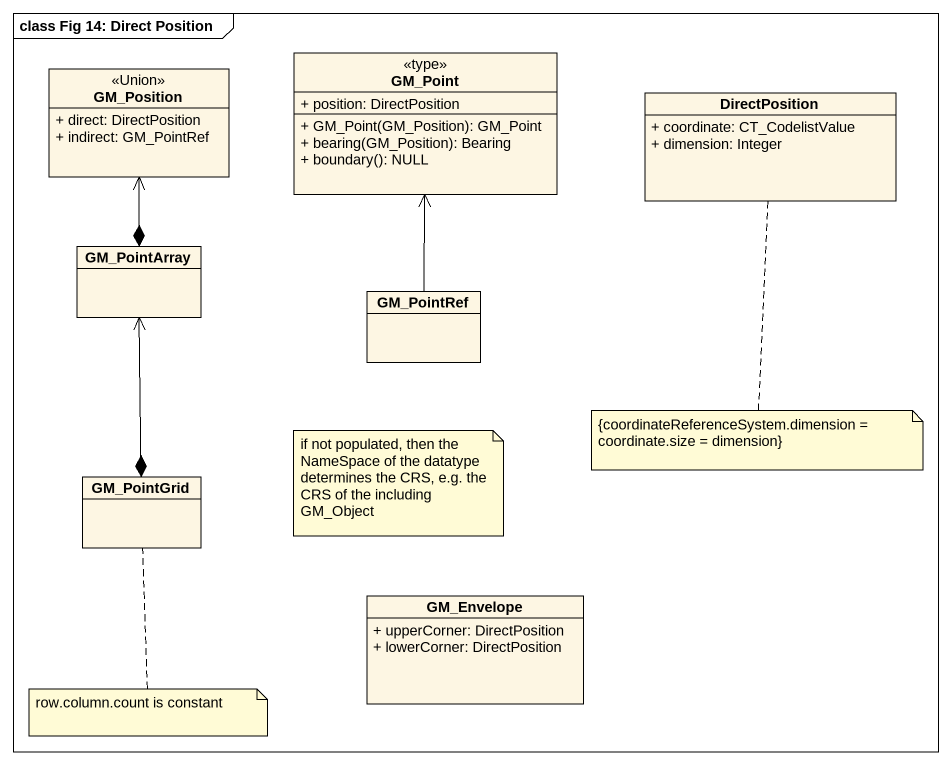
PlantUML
@startuml
mainframe class Fig 14: Direct Position
hide circle
hide empty members
skinparam classAttributeIconSize 0
class GM_Point <<type>> {
  + position: DirectPosition
  + GM_Point(GM_Position): GM_Point
  + bearing(GM_Position): Bearing
  + boundary(): NULL
}
class GM_Position <<Union>> {
  + direct: DirectPosition
  + indirect: GM_PointRef
}
class DirectPosition {
  + coordinate: CT_CodelistValue
  + dimension: Integer
}
class GM_PointArray
class GM_PointRef
class GM_PointGrid
class GM_Envelope {
  + upperCorner: DirectPosition
  + lowerCorner: DirectPosition
}
GM_PointArray *-up-> GM_Position
GM_PointRef -up-> GM_Point
GM_PointGrid *-up-> GM_PointArray
note bottom of DirectPosition
  {coordinateReferenceSystem.dimension =
  coordinate.size = dimension}
end note
note as N2
  if not populated, then the NameSpace of the datatype determines the CRS, e.g. the CRS of the including GM_Object
end note
note bottom of GM_PointGrid : row.column.count is constant
@enduml
